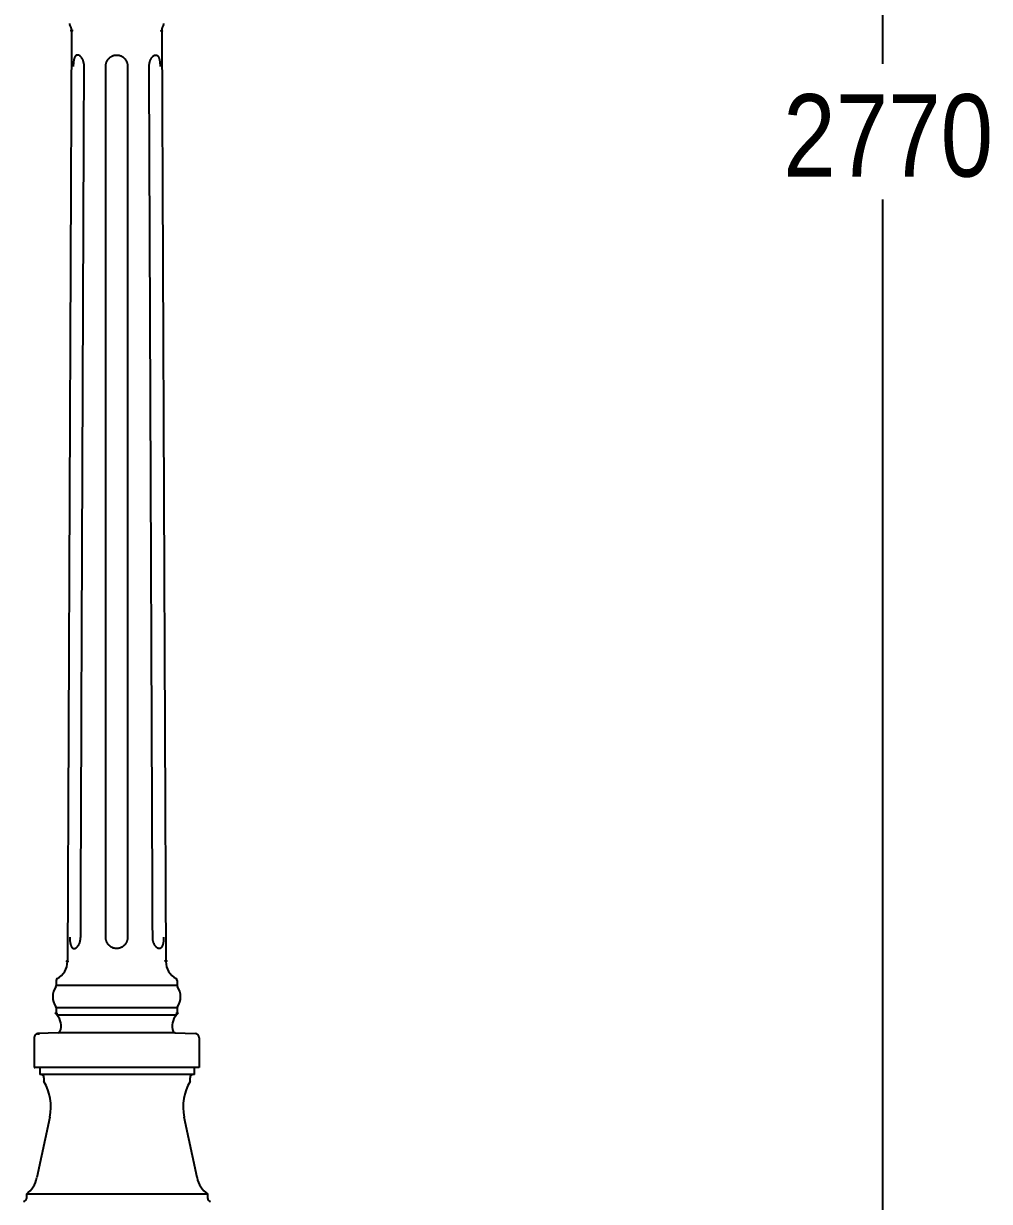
# Model space of a CAD drawing. Extents: x 0 to 113, y 0 to 427.
# Drawn here: x 14 to 112.7, y 123.7 to 244 of the extents above; entities that cross this region are included whole.
import ezdxf

# ---------------------------------------------------------------- set-up
doc = ezdxf.new("R2010")
doc.units = 0
doc.layers.add('LIVELLO_1', color=160, linetype='Continuous')
doc.styles.add('STD', font='txt')

# ---------------------------------------------------------------- blocks, each defined once
blk = doc.blocks.new('AI9-BLK1')
at = {"layer": 'LIVELLO_1', "color": 7}
for p, q in [((45.63, 213.54), (45.63, 26.06)), ((-37.2, 29.42), (-37.63, -65.62)), ((-28, 29.42), (-27.57, -65.62)), ((45.63, 12.21), (45.63, -189.3)), ((-38.78, -67.56), (-38.78, -68.08)), ((-26.42, -68.08), (-38.78, -68.08)), ((-26.42, -67.56), (-26.42, -68.08)), ((-26.42, -70.37), (-38.78, -70.37)), ((-38.78, -70.37), (-38.78, -70.93)), ((-26.42, -70.37), (-26.42, -70.93)), ((-38.71, -71.08), (-26.48, -71.08)), ((-38.58, -72.92), (-40.61, -72.99)), ((-37.65, -72.92), (-38.58, -72.92)), ((-27.54, -72.92), (-37.65, -72.92)), ((-26.62, -72.92), (-27.54, -72.92)), ((-26.62, -72.92), (-24.59, -72.99)), ((-41.04, -73.42), (-41.04, -76.44)), ((-24.16, -73.42), (-24.16, -76.44)), ((-41.04, -76.44), (-40.97, -76.44)), ((-40.46, -76.44), (-40.46, -77.15)), ((-24.66, -77.15), (-24.66, -76.44)), ((-24.16, -76.44), (-24.29, -76.44)), ((-32.55, -77.15), (-40.46, -77.15)), ((-40.03, -77.51), (-40.03, -77.87)), ((-24.66, -77.15), (-32.58, -77.15)), ((-25.1, -77.87), (-25.1, -77.51)), ((-39.42, -81.51), (-40.74, -87.69)), ((-24.39, -87.69), (-25.71, -81.51)), ((-41.82, -89.39), (-41.82, -89.84)), ((-32.55, -89.39), (-41.82, -89.39)), ((-23.3, -89.39), (-32.58, -89.39)), ((-23.3, -89.84), (-23.3, -89.39))]:
    blk.add_line(p, q, dxfattribs=at)
blk.add_lwpolyline([(-24.29, -76.44), (-32.6, -76.44), (-40.97, -76.44)], dxfattribs=at)
for centre, radius in [((-28, 29.42), 0.0674), ((-27.57, -65.58), 0.0663)]:
    blk.add_circle(centre, radius, dxfattribs=at)
for centre, major_axis, ratio in [((-37.19, 29.43), (0.0664, 0), 0.931519), ((-37.63, -65.62), (-0.0014, -0.0677), 0.979441), ((-38.77, -70.93), (-0.0016, -0.0679), 0.976903), ((-26.42, -70.93), (-0.0005, -0.0679), 0.977129), ((-40.61, -72.99), (0.0664, 0), 0.933875)]:
    blk.add_ellipse(centre, major_axis=major_axis, ratio=ratio, dxfattribs=at)
for points in [[(-37.41, 30.16), (-37.41, 30.12), (-37.4, 30.08), (-37.38, 30.05)], [(-27.82, 30.05), (-27.8, 30.08), (-27.78, 30.12), (-27.78, 30.16)], [(-37.2, 29.42), (-37.19, 29.64), (-37.26, 29.86), (-37.38, 30.05)], [(-27.82, 30.05), (-27.94, 29.86), (-28, 29.64), (-28, 29.42)], [(-38.66, -67.37), (-38.03, -67.02), (-37.63, -66.35), (-37.63, -65.62)], [(-27.57, -65.62), (-27.57, -66.35), (-27.17, -67.02), (-26.53, -67.37)], [(-38.81, -68.2), (-39.24, -68.82), (-39.24, -69.64), (-38.81, -70.25)], [(-38.81, -68.2), (-38.79, -68.16), (-38.78, -68.12), (-38.78, -68.08)], [(-38.66, -67.37), (-38.73, -67.41), (-38.78, -67.48), (-38.78, -67.56)], [(-26.42, -67.56), (-26.42, -67.48), (-26.46, -67.41), (-26.53, -67.37)], [(-26.42, -68.08), (-26.42, -68.12), (-26.41, -68.16), (-26.38, -68.2)], [(-26.38, -70.25), (-25.96, -69.64), (-25.96, -68.82), (-26.38, -68.2)], [(-38.78, -70.37), (-38.78, -70.33), (-38.79, -70.29), (-38.81, -70.25)], [(-38.78, -70.93), (-38.78, -70.99), (-38.75, -71.04), (-38.71, -71.08)], [(-26.48, -71.08), (-26.44, -71.04), (-26.42, -70.99), (-26.42, -70.93)], [(-26.38, -70.25), (-26.41, -70.29), (-26.42, -70.33), (-26.42, -70.37)], [(-38.39, -72.78), (-38.15, -72.2), (-38.27, -71.54), (-38.71, -71.08)], [(-26.48, -71.08), (-26.92, -71.54), (-27.05, -72.2), (-26.81, -72.78)], [(-40.61, -72.99), (-40.84, -72.99), (-41.04, -73.18), (-41.04, -73.42)], [(-38.58, -72.92), (-38.49, -72.92), (-38.42, -72.86), (-38.39, -72.78)], [(-26.81, -72.78), (-26.78, -72.86), (-26.7, -72.92), (-26.62, -72.92)], [(-24.16, -73.42), (-24.16, -73.18), (-24.35, -72.99), (-24.59, -72.99)], [(-40.03, -77.51), (-40.03, -77.33), (-40.16, -77.18), (-40.34, -77.16)], [(-39.42, -81.51), (-39.16, -80.26), (-39.38, -78.96), (-40.03, -77.87)], [(-25.1, -77.87), (-25.75, -78.96), (-25.97, -80.26), (-25.71, -81.51)], [(-24.78, -77.16), (-24.96, -77.18), (-25.1, -77.33), (-25.1, -77.51)], [(-41.82, -89.39), (-41.27, -88.98), (-40.88, -88.37), (-40.74, -87.69)], [(-24.39, -87.69), (-24.25, -88.37), (-23.86, -88.98), (-23.3, -89.39)], [(-42.11, -90.13), (-41.95, -90.12), (-41.82, -90), (-41.82, -89.84)], [(-23.3, -89.84), (-23.3, -90), (-23.18, -90.12), (-23.02, -90.13)]]:
    blk.add_open_spline(points, degree=3, dxfattribs=at)
for points, knots in [([(-35.92, 25.78), (-35.92, 25.82), (-35.92, 25.87), (-35.92, 25.91), (-35.92, 25.95), (-35.93, 25.99), (-35.93, 26.03), (-35.94, 26.06), (-35.94, 26.09), (-35.95, 26.12), (-35.96, 26.15), (-35.96, 26.18), (-35.97, 26.21), (-35.98, 26.23), (-35.98, 26.25), (-35.99, 26.27), (-35.99, 26.29), (-36, 26.31), (-36.01, 26.33), (-36.01, 26.35), (-36.02, 26.37), (-36.03, 26.39), (-36.03, 26.41), (-36.04, 26.43), (-36.05, 26.45), (-36.06, 26.47), (-36.07, 26.49), (-36.08, 26.51), (-36.09, 26.52), (-36.1, 26.54), (-36.11, 26.56), (-36.12, 26.58), (-36.13, 26.6), (-36.14, 26.61), (-36.15, 26.63), (-36.16, 26.65), (-36.17, 26.66), (-36.18, 26.68), (-36.19, 26.69), (-36.2, 26.7), (-36.21, 26.72), (-36.22, 26.73), (-36.23, 26.74), (-36.24, 26.76), (-36.25, 26.77), (-36.26, 26.78), (-36.27, 26.79), (-36.28, 26.8), (-36.29, 26.81), (-36.3, 26.82), (-36.31, 26.83), (-36.32, 26.84), (-36.33, 26.85), (-36.34, 26.86), (-36.35, 26.86), (-36.36, 26.87), (-36.37, 26.88), (-36.38, 26.88), (-36.39, 26.89), (-36.4, 26.9), (-36.41, 26.9), (-36.42, 26.91), (-36.44, 26.91), (-36.45, 26.92), (-36.46, 26.92), (-36.46, 26.93), (-36.47, 26.93), (-36.48, 26.93), (-36.49, 26.94), (-36.5, 26.94), (-36.51, 26.94), (-36.52, 26.95), (-36.53, 26.95), (-36.54, 26.95), (-36.55, 26.95), (-36.56, 26.95), (-36.56, 26.95), (-36.59, 26.95), (-36.59, 26.95), (-36.59, 26.95), (-36.62, 26.95), (-36.62, 26.95), (-36.62, 26.95), (-36.63, 26.95), (-36.64, 26.95), (-36.65, 26.95), (-36.66, 26.94), (-36.67, 26.94), (-36.68, 26.94), (-36.69, 26.93), (-36.69, 26.93), (-36.7, 26.93), (-36.71, 26.92), (-36.72, 26.92), (-36.73, 26.91), (-36.73, 26.91), (-36.74, 26.9), (-36.75, 26.9), (-36.76, 26.89), (-36.77, 26.88), (-36.77, 26.88), (-36.78, 26.87), (-36.79, 26.87), (-36.79, 26.86), (-36.8, 26.85), (-36.81, 26.84), (-36.82, 26.83), (-36.82, 26.82), (-36.83, 26.81), (-36.84, 26.8), (-36.85, 26.79), (-36.85, 26.78), (-36.86, 26.77), (-36.86, 26.76), (-36.87, 26.74), (-36.88, 26.73), (-36.88, 26.71), (-36.89, 26.7), (-36.9, 26.69), (-36.9, 26.68), (-36.91, 26.66), (-36.92, 26.65), (-36.92, 26.63), (-36.93, 26.61), (-36.93, 26.6), (-36.94, 26.58), (-36.94, 26.56), (-36.95, 26.54), (-36.95, 26.52), (-36.96, 26.51), (-36.96, 26.49), (-36.96, 26.47), (-36.97, 26.45), (-36.97, 26.43), (-36.98, 26.41), (-36.98, 26.39), (-36.99, 26.37), (-36.99, 26.35), (-36.99, 26.33), (-37, 26.31), (-37, 26.29), (-37, 26.27), (-37, 26.25), (-37.01, 26.23), (-37.01, 26.21), (-37.01, 26.18), (-37.01, 26.15), (-37.02, 26.12), (-37.02, 26.09), (-37.02, 26.06), (-37.02, 26.03), (-37.03, 25.99), (-37.03, 25.95), (-37.03, 25.91), (-37.03, 25.87), (-37.03, 25.82), (-37.03, 25.78)], [0, 0, 0, 0, 1, 1, 1, 2, 2, 2, 3, 3, 3, 4, 4, 4, 5, 5, 5, 6, 6, 6, 7, 7, 7, 8, 8, 8, 9, 9, 9, 10, 10, 10, 11, 11, 11, 12, 12, 12, 13, 13, 13, 14, 14, 14, 15, 15, 15, 16, 16, 16, 17, 17, 17, 18, 18, 18, 19, 19, 19, 20, 20, 20, 21, 21, 21, 22, 22, 22, 23, 23, 23, 24, 24, 24, 25, 25, 25, 26, 26, 26, 27, 27, 27, 28, 28, 28, 29, 29, 29, 30, 30, 30, 31, 31, 31, 32, 32, 32, 33, 33, 33, 34, 34, 34, 35, 35, 35, 36, 36, 36, 37, 37, 37, 38, 38, 38, 39, 39, 39, 40, 40, 40, 41, 41, 41, 42, 42, 42, 43, 43, 43, 44, 44, 44, 45, 45, 45, 46, 46, 46, 47, 47, 47, 48, 48, 48, 49, 49, 49, 50, 50, 50, 51, 51, 51, 52, 52, 52, 52]), ([(-33.71, 25.78), (-33.71, 25.82), (-33.71, 25.86), (-33.71, 25.9), (-33.7, 25.94), (-33.7, 25.98), (-33.69, 26.01), (-33.68, 26.04), (-33.68, 26.07), (-33.67, 26.1), (-33.66, 26.13), (-33.65, 26.15), (-33.65, 26.18), (-33.64, 26.2), (-33.63, 26.22), (-33.63, 26.24), (-33.62, 26.26), (-33.61, 26.27), (-33.6, 26.29), (-33.59, 26.32), (-33.58, 26.33), (-33.57, 26.35), (-33.56, 26.37), (-33.55, 26.39), (-33.54, 26.41), (-33.53, 26.43), (-33.52, 26.45), (-33.51, 26.46), (-33.49, 26.48), (-33.48, 26.5), (-33.47, 26.52), (-33.45, 26.53), (-33.44, 26.55), (-33.43, 26.57), (-33.41, 26.58), (-33.4, 26.6), (-33.38, 26.61), (-33.37, 26.63), (-33.36, 26.65), (-33.34, 26.66), (-33.33, 26.67), (-33.31, 26.69), (-33.29, 26.7), (-33.28, 26.71), (-33.26, 26.73), (-33.25, 26.74), (-33.23, 26.75), (-33.21, 26.76), (-33.2, 26.77), (-33.18, 26.78), (-33.17, 26.79), (-33.15, 26.8), (-33.14, 26.81), (-33.12, 26.82), (-33.1, 26.83), (-33.09, 26.84), (-33.07, 26.85), (-33.05, 26.85), (-33.04, 26.86), (-33.02, 26.87), (-33, 26.87), (-32.99, 26.88), (-32.97, 26.88), (-32.96, 26.89), (-32.94, 26.9), (-32.93, 26.9), (-32.91, 26.91), (-32.89, 26.91), (-32.87, 26.92), (-32.85, 26.93), (-32.82, 26.93), (-32.8, 26.93), (-32.78, 26.94), (-32.75, 26.94), (-32.72, 26.95), (-32.69, 26.95), (-32.66, 26.95), (-32.63, 26.95), (-32.6, 26.95)], [0, 0, 0, 0, 1, 1, 1, 2, 2, 2, 3, 3, 3, 4, 4, 4, 5, 5, 5, 6, 6, 6, 7, 7, 7, 8, 8, 8, 9, 9, 9, 10, 10, 10, 11, 11, 11, 12, 12, 12, 13, 13, 13, 14, 14, 14, 15, 15, 15, 16, 16, 16, 17, 17, 17, 18, 18, 18, 19, 19, 19, 20, 20, 20, 21, 21, 21, 22, 22, 22, 23, 23, 23, 24, 24, 24, 25, 25, 25, 26, 26, 26, 26]), ([(-32.6, 26.95), (-32.57, 26.95), (-32.53, 26.95), (-32.5, 26.95), (-32.47, 26.95), (-32.44, 26.94), (-32.42, 26.94), (-32.39, 26.93), (-32.37, 26.93), (-32.35, 26.93), (-32.33, 26.92), (-32.31, 26.91), (-32.29, 26.91), (-32.27, 26.9), (-32.26, 26.9), (-32.24, 26.89), (-32.22, 26.89), (-32.21, 26.88), (-32.19, 26.87), (-32.18, 26.87), (-32.16, 26.86), (-32.14, 26.86), (-32.13, 26.85), (-32.11, 26.84), (-32.1, 26.83), (-32.08, 26.82), (-32.06, 26.81), (-32.05, 26.8), (-32.03, 26.79), (-32.01, 26.78), (-32, 26.77), (-31.98, 26.76), (-31.96, 26.75), (-31.95, 26.74), (-31.93, 26.73), (-31.92, 26.71), (-31.9, 26.7), (-31.89, 26.69), (-31.87, 26.67), (-31.86, 26.66), (-31.84, 26.65), (-31.83, 26.63), (-31.81, 26.62), (-31.8, 26.6), (-31.78, 26.59), (-31.77, 26.57), (-31.75, 26.55), (-31.74, 26.54), (-31.73, 26.52), (-31.72, 26.5), (-31.7, 26.48), (-31.69, 26.46), (-31.68, 26.45), (-31.67, 26.43), (-31.65, 26.41), (-31.64, 26.39), (-31.63, 26.37), (-31.62, 26.35), (-31.61, 26.33), (-31.6, 26.32), (-31.59, 26.29), (-31.59, 26.27), (-31.58, 26.26), (-31.57, 26.24), (-31.56, 26.22), (-31.56, 26.2), (-31.55, 26.18), (-31.54, 26.16), (-31.53, 26.13), (-31.52, 26.1), (-31.52, 26.07), (-31.51, 26.04), (-31.5, 26.01), (-31.5, 25.98), (-31.49, 25.94), (-31.49, 25.9), (-31.48, 25.86), (-31.48, 25.82), (-31.48, 25.78)], [0, 0, 0, 0, 1, 1, 1, 2, 2, 2, 3, 3, 3, 4, 4, 4, 5, 5, 5, 6, 6, 6, 7, 7, 7, 8, 8, 8, 9, 9, 9, 10, 10, 10, 11, 11, 11, 12, 12, 12, 13, 13, 13, 14, 14, 14, 15, 15, 15, 16, 16, 16, 17, 17, 17, 18, 18, 18, 19, 19, 19, 20, 20, 20, 21, 21, 21, 22, 22, 22, 23, 23, 23, 24, 24, 24, 25, 25, 25, 26, 26, 26, 26]), ([(-29.28, 25.78), (-29.28, 25.82), (-29.28, 25.87), (-29.27, 25.91), (-29.27, 25.95), (-29.27, 25.99), (-29.26, 26.03), (-29.25, 26.06), (-29.25, 26.09), (-29.24, 26.12), (-29.24, 26.15), (-29.23, 26.18), (-29.22, 26.21), (-29.22, 26.23), (-29.21, 26.25), (-29.21, 26.27), (-29.2, 26.29), (-29.2, 26.31), (-29.19, 26.33), (-29.18, 26.35), (-29.17, 26.37), (-29.17, 26.39), (-29.16, 26.41), (-29.15, 26.43), (-29.14, 26.45), (-29.13, 26.47), (-29.12, 26.49), (-29.12, 26.51), (-29.11, 26.53), (-29.1, 26.54), (-29.09, 26.56), (-29.08, 26.58), (-29.07, 26.6), (-29.06, 26.61), (-29.05, 26.63), (-29.04, 26.65), (-29.03, 26.66), (-29.02, 26.68), (-29.01, 26.69), (-29, 26.7), (-28.99, 26.72), (-28.98, 26.73), (-28.96, 26.74), (-28.95, 26.76), (-28.95, 26.77), (-28.94, 26.78), (-28.92, 26.79), (-28.91, 26.8), (-28.9, 26.81), (-28.89, 26.82), (-28.88, 26.83), (-28.87, 26.84), (-28.86, 26.85), (-28.85, 26.86), (-28.84, 26.86), (-28.83, 26.87), (-28.82, 26.88), (-28.81, 26.88), (-28.8, 26.89), (-28.79, 26.9), (-28.78, 26.9), (-28.77, 26.91), (-28.76, 26.91), (-28.75, 26.92), (-28.74, 26.92), (-28.73, 26.93), (-28.72, 26.93), (-28.71, 26.93), (-28.7, 26.94), (-28.69, 26.94), (-28.68, 26.94), (-28.67, 26.95), (-28.66, 26.95), (-28.65, 26.95), (-28.64, 26.95), (-28.64, 26.95), (-28.64, 26.95), (-28.61, 26.95), (-28.61, 26.95), (-28.61, 26.95), (-28.58, 26.95), (-28.58, 26.95), (-28.57, 26.95), (-28.56, 26.95), (-28.55, 26.95), (-28.54, 26.95), (-28.54, 26.94), (-28.53, 26.94), (-28.52, 26.94), (-28.51, 26.93), (-28.5, 26.93), (-28.49, 26.93), (-28.48, 26.92), (-28.48, 26.92), (-28.47, 26.91), (-28.46, 26.91), (-28.45, 26.9), (-28.44, 26.9), (-28.44, 26.89), (-28.43, 26.88), (-28.42, 26.88), (-28.41, 26.87), (-28.41, 26.86), (-28.4, 26.86), (-28.39, 26.85), (-28.38, 26.84), (-28.38, 26.83), (-28.37, 26.82), (-28.36, 26.81), (-28.36, 26.8), (-28.35, 26.79), (-28.34, 26.78), (-28.34, 26.77), (-28.33, 26.76), (-28.32, 26.74), (-28.31, 26.73), (-28.31, 26.71), (-28.3, 26.7), (-28.3, 26.69), (-28.29, 26.68), (-28.29, 26.66), (-28.28, 26.65), (-28.27, 26.63), (-28.27, 26.61), (-28.26, 26.6), (-28.26, 26.58), (-28.25, 26.56), (-28.25, 26.54), (-28.24, 26.52), (-28.24, 26.51), (-28.23, 26.49), (-28.23, 26.47), (-28.22, 26.45), (-28.22, 26.43), (-28.22, 26.41), (-28.21, 26.39), (-28.21, 26.37), (-28.21, 26.35), (-28.2, 26.33), (-28.2, 26.31), (-28.2, 26.29), (-28.19, 26.27), (-28.19, 26.25), (-28.19, 26.23), (-28.19, 26.21), (-28.18, 26.18), (-28.18, 26.15), (-28.18, 26.12), (-28.18, 26.09), (-28.17, 26.06), (-28.17, 26.03), (-28.17, 25.99), (-28.17, 25.95), (-28.17, 25.91), (-28.16, 25.87), (-28.16, 25.82), (-28.16, 25.78)], [0, 0, 0, 0, 1, 1, 1, 2, 2, 2, 3, 3, 3, 4, 4, 4, 5, 5, 5, 6, 6, 6, 7, 7, 7, 8, 8, 8, 9, 9, 9, 10, 10, 10, 11, 11, 11, 12, 12, 12, 13, 13, 13, 14, 14, 14, 15, 15, 15, 16, 16, 16, 17, 17, 17, 18, 18, 18, 19, 19, 19, 20, 20, 20, 21, 21, 21, 22, 22, 22, 23, 23, 23, 24, 24, 24, 25, 25, 25, 26, 26, 26, 27, 27, 27, 28, 28, 28, 29, 29, 29, 30, 30, 30, 31, 31, 31, 32, 32, 32, 33, 33, 33, 34, 34, 34, 35, 35, 35, 36, 36, 36, 37, 37, 37, 38, 38, 38, 39, 39, 39, 40, 40, 40, 41, 41, 41, 42, 42, 42, 43, 43, 43, 44, 44, 44, 45, 45, 45, 46, 46, 46, 47, 47, 47, 48, 48, 48, 49, 49, 49, 50, 50, 50, 51, 51, 51, 52, 52, 52, 52]), ([(-36.27, -63.13), (-36.22, -48.31), (-36.16, -33.49), (-36.1, -18.68), (-36.04, -3.86), (-35.98, 10.96), (-35.92, 25.78)], [0, 0, 0, 0, 1, 1, 1, 2, 2, 2, 2]), ([(-33.72, -63.13), (-33.72, -48.31), (-33.72, -33.49), (-33.71, -18.68), (-33.71, -3.86), (-33.71, 10.96), (-33.71, 25.78)], [0, 0, 0, 0, 1, 1, 1, 2, 2, 2, 2]), ([(-31.48, 25.78), (-31.48, 10.96), (-31.48, -3.86), (-31.48, -18.68), (-31.48, -33.49), (-31.48, -48.31), (-31.48, -63.13)], [0, 0, 0, 0, 1, 1, 1, 2, 2, 2, 2]), ([(-28.92, -63.13), (-28.98, -48.31), (-29.04, -33.49), (-29.1, -18.68), (-29.16, -3.86), (-29.22, 10.96), (-29.28, 25.78)], [0, 0, 0, 0, 1, 1, 1, 2, 2, 2, 2]), ([(-37.39, -63.13), (-37.39, -63.17), (-37.39, -63.22), (-37.39, -63.26), (-37.39, -63.3), (-37.39, -63.34), (-37.39, -63.38), (-37.38, -63.41), (-37.38, -63.44), (-37.38, -63.47), (-37.38, -63.5), (-37.37, -63.53), (-37.37, -63.56), (-37.37, -63.58), (-37.37, -63.6), (-37.36, -63.62), (-37.36, -63.64), (-37.36, -63.66), (-37.35, -63.68), (-37.35, -63.7), (-37.35, -63.72), (-37.34, -63.74), (-37.34, -63.76), (-37.33, -63.78), (-37.33, -63.8), (-37.33, -63.82), (-37.32, -63.83), (-37.32, -63.85), (-37.31, -63.87), (-37.31, -63.89), (-37.3, -63.91), (-37.3, -63.92), (-37.29, -63.94), (-37.29, -63.95), (-37.28, -63.97), (-37.27, -63.99), (-37.27, -64), (-37.26, -64.02), (-37.26, -64.03), (-37.25, -64.04), (-37.25, -64.06), (-37.24, -64.07), (-37.23, -64.08), (-37.23, -64.1), (-37.22, -64.11), (-37.21, -64.12), (-37.21, -64.13), (-37.2, -64.14), (-37.19, -64.16), (-37.18, -64.16), (-37.18, -64.17), (-37.17, -64.18), (-37.17, -64.19), (-37.16, -64.2), (-37.15, -64.21), (-37.14, -64.21), (-37.13, -64.22), (-37.13, -64.23), (-37.12, -64.24), (-37.11, -64.24), (-37.1, -64.25), (-37.1, -64.25), (-37.09, -64.26), (-37.08, -64.27), (-37.07, -64.27), (-37.06, -64.27), (-37.05, -64.28), (-37.04, -64.28), (-37.04, -64.28), (-37.03, -64.29), (-37.02, -64.29), (-37.01, -64.29), (-37, -64.29), (-36.99, -64.3), (-36.98, -64.3), (-36.97, -64.3), (-36.97, -64.3), (-36.95, -64.3), (-36.95, -64.3), (-36.94, -64.3), (-36.93, -64.3), (-36.92, -64.3), (-36.91, -64.3), (-36.9, -64.3), (-36.89, -64.29), (-36.88, -64.29), (-36.87, -64.29), (-36.86, -64.29), (-36.85, -64.28), (-36.84, -64.28), (-36.83, -64.28), (-36.82, -64.27), (-36.81, -64.27), (-36.8, -64.26), (-36.79, -64.26), (-36.78, -64.25), (-36.77, -64.25), (-36.76, -64.24), (-36.75, -64.24), (-36.74, -64.23), (-36.73, -64.22), (-36.72, -64.21), (-36.71, -64.2), (-36.7, -64.2), (-36.69, -64.19), (-36.68, -64.18), (-36.67, -64.17), (-36.66, -64.16), (-36.65, -64.15), (-36.64, -64.14), (-36.63, -64.13), (-36.62, -64.12), (-36.61, -64.11), (-36.59, -64.1), (-36.58, -64.08), (-36.57, -64.07), (-36.56, -64.06), (-36.55, -64.04), (-36.54, -64.03), (-36.53, -64.02), (-36.52, -64), (-36.51, -63.99), (-36.5, -63.97), (-36.49, -63.95), (-36.48, -63.94), (-36.47, -63.92), (-36.46, -63.91), (-36.46, -63.89), (-36.45, -63.87), (-36.44, -63.85), (-36.43, -63.83), (-36.42, -63.82), (-36.41, -63.8), (-36.4, -63.78), (-36.39, -63.76), (-36.39, -63.74), (-36.38, -63.72), (-36.37, -63.7), (-36.37, -63.68), (-36.36, -63.66), (-36.35, -63.64), (-36.35, -63.62), (-36.34, -63.6), (-36.33, -63.58), (-36.33, -63.56), (-36.32, -63.53), (-36.31, -63.5), (-36.31, -63.47), (-36.3, -63.44), (-36.3, -63.41), (-36.29, -63.38), (-36.29, -63.34), (-36.28, -63.3), (-36.28, -63.26), (-36.28, -63.22), (-36.27, -63.17), (-36.27, -63.13)], [0, 0, 0, 0, 1, 1, 1, 2, 2, 2, 3, 3, 3, 4, 4, 4, 5, 5, 5, 6, 6, 6, 7, 7, 7, 8, 8, 8, 9, 9, 9, 10, 10, 10, 11, 11, 11, 12, 12, 12, 13, 13, 13, 14, 14, 14, 15, 15, 15, 16, 16, 16, 17, 17, 17, 18, 18, 18, 19, 19, 19, 20, 20, 20, 21, 21, 21, 22, 22, 22, 23, 23, 23, 24, 24, 24, 25, 25, 25, 26, 26, 26, 27, 27, 27, 28, 28, 28, 29, 29, 29, 30, 30, 30, 31, 31, 31, 32, 32, 32, 33, 33, 33, 34, 34, 34, 35, 35, 35, 36, 36, 36, 37, 37, 37, 38, 38, 38, 39, 39, 39, 40, 40, 40, 41, 41, 41, 42, 42, 42, 43, 43, 43, 44, 44, 44, 45, 45, 45, 46, 46, 46, 47, 47, 47, 48, 48, 48, 49, 49, 49, 50, 50, 50, 51, 51, 51, 52, 52, 52, 52]), ([(-32.6, -64.3), (-32.63, -64.3), (-32.66, -64.3), (-32.69, -64.3), (-32.72, -64.29), (-32.75, -64.29), (-32.78, -64.28), (-32.8, -64.28), (-32.83, -64.27), (-32.85, -64.27), (-32.87, -64.27), (-32.89, -64.26), (-32.91, -64.25), (-32.93, -64.25), (-32.95, -64.24), (-32.96, -64.24), (-32.98, -64.23), (-32.99, -64.22), (-33.01, -64.22), (-33.03, -64.21), (-33.04, -64.2), (-33.06, -64.2), (-33.07, -64.19), (-33.09, -64.18), (-33.11, -64.17), (-33.12, -64.16), (-33.14, -64.16), (-33.16, -64.15), (-33.17, -64.14), (-33.19, -64.12), (-33.2, -64.11), (-33.22, -64.1), (-33.24, -64.09), (-33.25, -64.08), (-33.27, -64.07), (-33.28, -64.06), (-33.3, -64.04), (-33.31, -64.03), (-33.33, -64.02), (-33.34, -64), (-33.36, -63.99), (-33.37, -63.98), (-33.39, -63.96), (-33.4, -63.94), (-33.42, -63.93), (-33.43, -63.91), (-33.44, -63.9), (-33.46, -63.88), (-33.47, -63.86), (-33.48, -63.85), (-33.5, -63.83), (-33.51, -63.81), (-33.52, -63.8), (-33.53, -63.78), (-33.54, -63.76), (-33.55, -63.74), (-33.56, -63.72), (-33.58, -63.7), (-33.59, -63.68), (-33.6, -63.66), (-33.6, -63.64), (-33.61, -63.63), (-33.62, -63.61), (-33.63, -63.59), (-33.64, -63.57), (-33.64, -63.55), (-33.65, -63.53), (-33.66, -63.5), (-33.67, -63.47), (-33.67, -63.44), (-33.68, -63.42), (-33.69, -63.39), (-33.69, -63.36), (-33.7, -63.33), (-33.71, -63.29), (-33.71, -63.25), (-33.71, -63.21), (-33.72, -63.17), (-33.72, -63.13)], [0, 0, 0, 0, 1, 1, 1, 2, 2, 2, 3, 3, 3, 4, 4, 4, 5, 5, 5, 6, 6, 6, 7, 7, 7, 8, 8, 8, 9, 9, 9, 10, 10, 10, 11, 11, 11, 12, 12, 12, 13, 13, 13, 14, 14, 14, 15, 15, 15, 16, 16, 16, 17, 17, 17, 18, 18, 18, 19, 19, 19, 20, 20, 20, 21, 21, 21, 22, 22, 22, 23, 23, 23, 24, 24, 24, 25, 25, 25, 26, 26, 26, 26]), ([(-31.48, -63.13), (-31.48, -63.17), (-31.48, -63.21), (-31.48, -63.25), (-31.49, -63.29), (-31.49, -63.33), (-31.5, -63.36), (-31.51, -63.39), (-31.51, -63.42), (-31.52, -63.45), (-31.53, -63.47), (-31.54, -63.5), (-31.55, -63.53), (-31.55, -63.55), (-31.56, -63.57), (-31.57, -63.59), (-31.57, -63.61), (-31.58, -63.63), (-31.59, -63.64), (-31.6, -63.66), (-31.61, -63.68), (-31.62, -63.7), (-31.63, -63.72), (-31.64, -63.74), (-31.65, -63.76), (-31.66, -63.78), (-31.68, -63.8), (-31.69, -63.81), (-31.7, -63.83), (-31.71, -63.85), (-31.73, -63.86), (-31.74, -63.88), (-31.75, -63.9), (-31.77, -63.91), (-31.78, -63.93), (-31.8, -63.94), (-31.81, -63.96), (-31.82, -63.98), (-31.84, -63.99), (-31.85, -64), (-31.87, -64.02), (-31.88, -64.03), (-31.9, -64.04), (-31.91, -64.06), (-31.93, -64.07), (-31.95, -64.08), (-31.96, -64.09), (-31.98, -64.1), (-31.99, -64.11), (-32.01, -64.13), (-32.02, -64.14), (-32.04, -64.15), (-32.06, -64.16), (-32.07, -64.16), (-32.09, -64.17), (-32.11, -64.18), (-32.12, -64.19), (-32.14, -64.2), (-32.15, -64.2), (-32.17, -64.21), (-32.19, -64.22), (-32.2, -64.23), (-32.22, -64.23), (-32.23, -64.24), (-32.25, -64.24), (-32.26, -64.25), (-32.28, -64.25), (-32.3, -64.26), (-32.32, -64.27), (-32.34, -64.27), (-32.37, -64.27), (-32.39, -64.28), (-32.41, -64.28), (-32.44, -64.29), (-32.47, -64.29), (-32.5, -64.3), (-32.53, -64.3), (-32.57, -64.3), (-32.6, -64.3)], [0, 0, 0, 0, 1, 1, 1, 2, 2, 2, 3, 3, 3, 4, 4, 4, 5, 5, 5, 6, 6, 6, 7, 7, 7, 8, 8, 8, 9, 9, 9, 10, 10, 10, 11, 11, 11, 12, 12, 12, 13, 13, 13, 14, 14, 14, 15, 15, 15, 16, 16, 16, 17, 17, 17, 18, 18, 18, 19, 19, 19, 20, 20, 20, 21, 21, 21, 22, 22, 22, 23, 23, 23, 24, 24, 24, 25, 25, 25, 26, 26, 26, 26]), ([(-27.8, -63.13), (-27.8, -63.17), (-27.8, -63.22), (-27.8, -63.26), (-27.81, -63.3), (-27.81, -63.34), (-27.81, -63.38), (-27.81, -63.41), (-27.81, -63.44), (-27.82, -63.47), (-27.82, -63.5), (-27.82, -63.53), (-27.82, -63.56), (-27.83, -63.58), (-27.83, -63.6), (-27.83, -63.62), (-27.83, -63.64), (-27.84, -63.66), (-27.84, -63.67), (-27.84, -63.7), (-27.85, -63.72), (-27.85, -63.74), (-27.85, -63.76), (-27.86, -63.78), (-27.86, -63.8), (-27.87, -63.82), (-27.87, -63.83), (-27.88, -63.85), (-27.88, -63.87), (-27.89, -63.89), (-27.89, -63.91), (-27.9, -63.92), (-27.9, -63.94), (-27.91, -63.95), (-27.91, -63.97), (-27.92, -63.99), (-27.92, -64), (-27.93, -64.02), (-27.93, -64.03), (-27.94, -64.04), (-27.95, -64.06), (-27.96, -64.07), (-27.96, -64.08), (-27.97, -64.1), (-27.97, -64.11), (-27.98, -64.12), (-27.99, -64.13), (-27.99, -64.14), (-28, -64.16), (-28.01, -64.16), (-28.02, -64.17), (-28.02, -64.18), (-28.03, -64.19), (-28.04, -64.2), (-28.05, -64.21), (-28.05, -64.21), (-28.06, -64.22), (-28.07, -64.23), (-28.08, -64.24), (-28.08, -64.24), (-28.09, -64.25), (-28.1, -64.25), (-28.11, -64.26), (-28.12, -64.27), (-28.12, -64.27), (-28.13, -64.27), (-28.14, -64.28), (-28.15, -64.28), (-28.16, -64.28), (-28.17, -64.29), (-28.18, -64.29), (-28.19, -64.29), (-28.19, -64.29), (-28.2, -64.3), (-28.21, -64.3), (-28.22, -64.3), (-28.22, -64.3), (-28.25, -64.3), (-28.25, -64.3), (-28.26, -64.3), (-28.27, -64.3), (-28.28, -64.3), (-28.29, -64.3), (-28.3, -64.3), (-28.31, -64.29), (-28.31, -64.29), (-28.32, -64.29), (-28.33, -64.29), (-28.35, -64.28), (-28.36, -64.28), (-28.36, -64.28), (-28.37, -64.27), (-28.38, -64.27), (-28.39, -64.26), (-28.4, -64.26), (-28.41, -64.25), (-28.43, -64.25), (-28.44, -64.24), (-28.45, -64.24), (-28.46, -64.23), (-28.47, -64.22), (-28.48, -64.21), (-28.48, -64.2), (-28.5, -64.2), (-28.51, -64.19), (-28.52, -64.18), (-28.53, -64.17), (-28.54, -64.16), (-28.55, -64.15), (-28.56, -64.14), (-28.57, -64.13), (-28.58, -64.12), (-28.59, -64.11), (-28.6, -64.1), (-28.61, -64.08), (-28.62, -64.07), (-28.63, -64.06), (-28.64, -64.04), (-28.65, -64.03), (-28.66, -64.02), (-28.67, -64), (-28.68, -63.99), (-28.69, -63.97), (-28.7, -63.95), (-28.71, -63.94), (-28.72, -63.92), (-28.73, -63.91), (-28.74, -63.89), (-28.75, -63.87), (-28.76, -63.85), (-28.77, -63.83), (-28.77, -63.82), (-28.78, -63.8), (-28.79, -63.78), (-28.8, -63.76), (-28.81, -63.74), (-28.82, -63.72), (-28.82, -63.7), (-28.83, -63.68), (-28.84, -63.66), (-28.84, -63.64), (-28.85, -63.62), (-28.86, -63.6), (-28.86, -63.58), (-28.87, -63.56), (-28.87, -63.53), (-28.88, -63.5), (-28.89, -63.47), (-28.89, -63.44), (-28.9, -63.41), (-28.9, -63.38), (-28.91, -63.34), (-28.91, -63.3), (-28.92, -63.26), (-28.92, -63.22), (-28.92, -63.17), (-28.92, -63.13)], [0, 0, 0, 0, 1, 1, 1, 2, 2, 2, 3, 3, 3, 4, 4, 4, 5, 5, 5, 6, 6, 6, 7, 7, 7, 8, 8, 8, 9, 9, 9, 10, 10, 10, 11, 11, 11, 12, 12, 12, 13, 13, 13, 14, 14, 14, 15, 15, 15, 16, 16, 16, 17, 17, 17, 18, 18, 18, 19, 19, 19, 20, 20, 20, 21, 21, 21, 22, 22, 22, 23, 23, 23, 24, 24, 24, 25, 25, 25, 26, 26, 26, 27, 27, 27, 28, 28, 28, 29, 29, 29, 30, 30, 30, 31, 31, 31, 32, 32, 32, 33, 33, 33, 34, 34, 34, 35, 35, 35, 36, 36, 36, 37, 37, 37, 38, 38, 38, 39, 39, 39, 40, 40, 40, 41, 41, 41, 42, 42, 42, 43, 43, 43, 44, 44, 44, 45, 45, 45, 46, 46, 46, 47, 47, 47, 48, 48, 48, 49, 49, 49, 50, 50, 50, 51, 51, 51, 52, 52, 52, 52])]:
    blk.add_open_spline(points, degree=3, knots=knots, dxfattribs=at)
at = {"layer": 'LIVELLO_1', "color": 7, "insert": (35.48, 22.95), "char_height": 8.4164, "attachment_point": 1, "style": 'STD'}
blk.add_mtext('\\fArial Narrow|b0|i0;\\H8.4164;\\C7;2770', dxfattribs=at)

msp = doc.modelspace()

# ---------------------------------------------------------------- block references
at = {"layer": 'LIVELLO_1', "color": 7}
msp.add_blockref('AI9-BLK1', (56.115782, 213.800387), dxfattribs=at)

doc.saveas('drawing.dxf')
